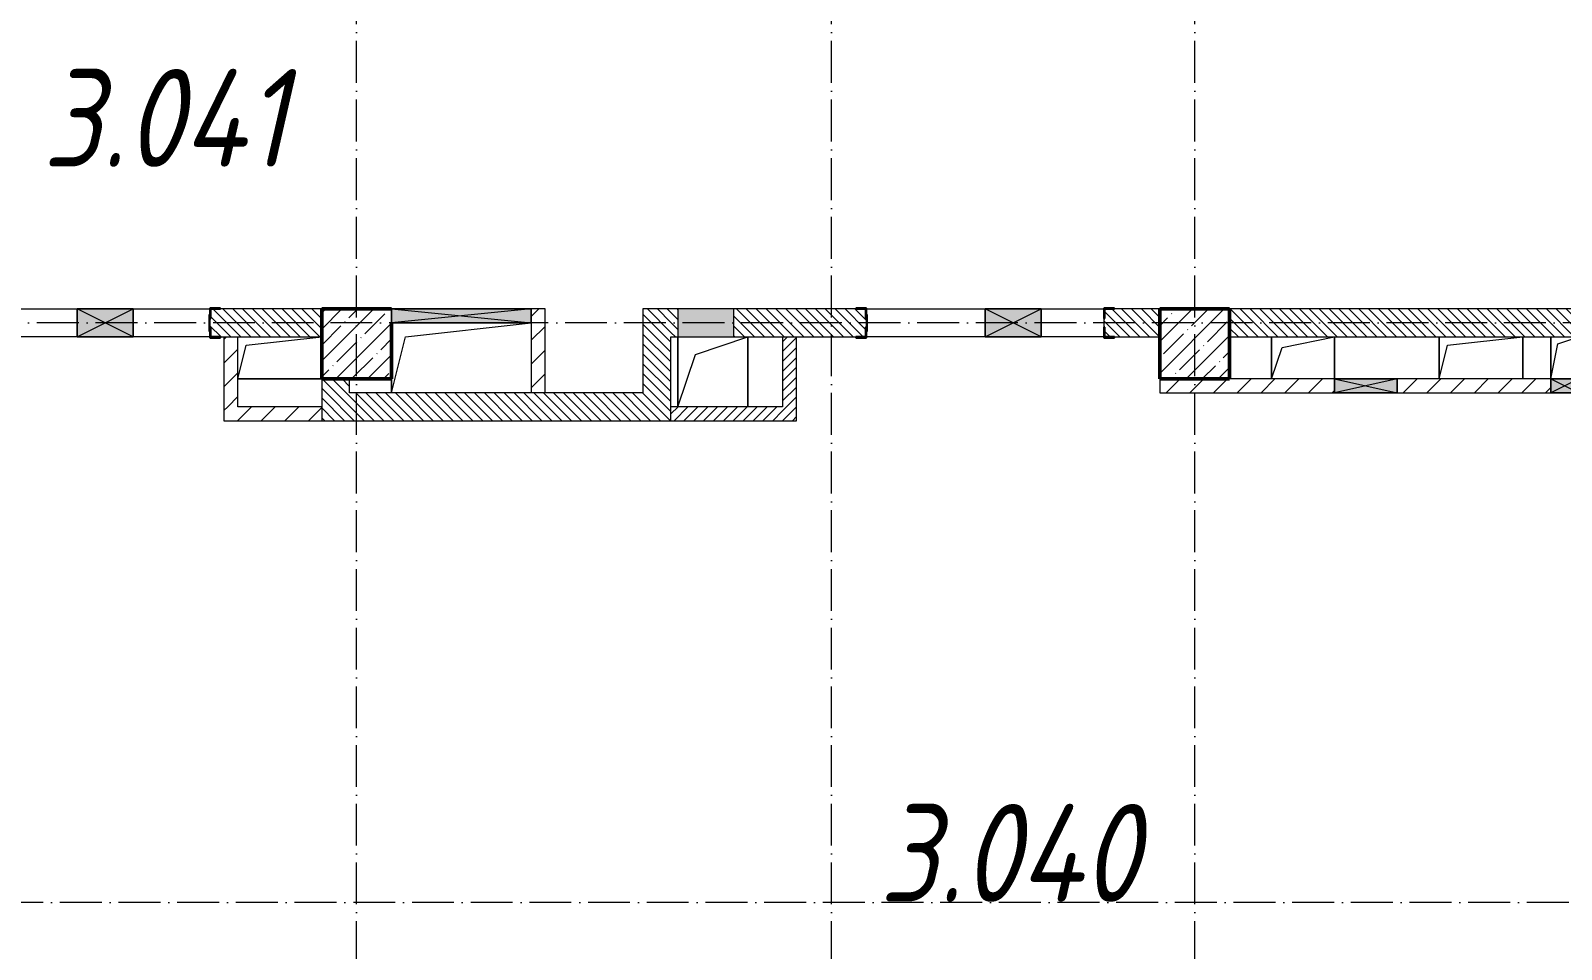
# Model space of a CAD drawing. Header units: millimetres. Extents: x -12989 to 629078, y -109036 to 555275.
# Drawn here: x 301487 to 312446, y -85368 to -78789 of the extents above; entities that cross this region are included whole.
import ezdxf

# ---------------------------------------------------------------- set-up
doc = ezdxf.new("R2010")
doc.units = ezdxf.units.MM
doc.linetypes.add('50_200_ШТРИХ_1Т_ш5_п1_п1_', pattern=[700, 500, -100, 0, -100])
for name, color, linetype, lineweight in [('4 -стяжа', 7, 'Continuous', 30), ('A-DETL-GENF-OTLN', 7, 'Continuous', 9), ('A-FLOR-____-OTLN', 7, 'Continuous', 9), ('A-GENM-____-MCUT', 7, 'Continuous', 25), ('A-GENM-____-OTLN', 7, 'Continuous', 9), ('A-GENM-____-OTLN-1', 7, 'Continuous', 25), ('A-GLAZ-____-OTLN', 7, 'Continuous', 9), ('A-WALL-____-MCUT-3', 7, 'Continuous', 9), ('A-WALL-____-PATT-1', 7, 'Continuous', 9), ('A-WALL-FNSH-MCUT-1', 7, 'Continuous', 9), ('I-WALL-____-OTLN', 7, 'Continuous', 9), ('S-COLS-____-MCUT', 7, 'Continuous', 50), ('S-COLS-____-OTLN', 7, 'Continuous', 9), ('S-GRID-____-OTLN-1', 7, '50_200_ШТРИХ_1Т_ш5_п1_п1_', 9), ('Марки помещений', 7, 'Continuous', 9)]:
    doc.layers.add(name, color=color, linetype=linetype, lineweight=lineweight)
doc.layers.get('4 -стяжа').off()
doc.styles.add('ISOCPEUR_I_2', font='isocpeui.ttf', dxfattribs={"width": 0.85, "height": 2.3})
pattern_1 = [(135, (283770.707, -86863.456), (-35.35534, -35.35534), [])]
pattern_2 = [(45, (283770.707, -86863.456), (-35.35534, 35.35534), [])]
pattern_3 = [(45, (283770.71, -86863.46), (-84.8528, 84.8528), [])]

# ---------------------------------------------------------------- blocks, each defined once
blk = doc.blocks.new('BSC_Колонна _Прямоугольная - 500х500-V77-АР1_План отверстий 3 этажа в осях 1-64_А-ГГ')
at = {"layer": 'S-COLS-____-OTLN'}
h = blk.add_hatch(dxfattribs=at)
h.set_pattern_fill('FP_114', color=256, style=0, pattern_type=2)
h.set_pattern_definition([(45, (-20050, -5831.04), (-114.0493, 114.0493), []), (45, (-19935.95, -5831.04), (-114.0493, 114.0493), [201.613, -40.323, 3.353, -36.97])])
h.paths.add_polyline_path([(-250, -250), (250, -250), (250, 250), (-250, 250), (-250, 150)], flags=0)
at = {"layer": 'S-COLS-____-MCUT'}
for p, q in [((250, 250), (-250, 250)), ((-250, 250), (-250, -250)), ((250, -250), (250, 150)), ((-250, -250), (250, -250))]:
    blk.add_line(p, q, dxfattribs=at)
blk = doc.blocks.new('BSC_Колонна _Прямоугольная - 500х500-V105-АР1_План отверстий 3 этажа в осях 1-64_А-ГГ')
at = {"layer": 'S-COLS-____-OTLN'}
h = blk.add_hatch(dxfattribs=at)
h.set_pattern_fill('FP_128', color=256, style=0, pattern_type=2)
h.set_pattern_definition([(45, (-26050, -5831.04), (-114.0493, 114.0493), []), (45, (-25935.95, -5831.04), (-114.0493, 114.0493), [201.613, -40.323, 3.353, -36.97])])
h.paths.add_polyline_path([(-250, -250), (250, -250), (250, 250), (-250, 250)], flags=0)
at = {"layer": 'S-COLS-____-MCUT'}
for p, q in [((250, 250), (-250, 250)), ((-250, 250), (-250, -250)), ((250, -250), (250, 250)), ((-250, -250), (250, -250))]:
    blk.add_line(p, q, dxfattribs=at)
blk = doc.blocks.new('Фахверк_СКБ_Уголок - 200_3960-28268576-АР1_План отверстий 3 этажа в осях 1-64_А-ГГ')
at = {"layer": 'A-GENM-____-MCUT'}
for p, q in [((200, 156), (125, 156)), ((125, 156), (125, 81)), ((131, 81), (131, 150)), ((131, 150), (200, 150)), ((200, 150), (200, 156)), ((125, 81), (131, 81)), ((131, 19), (125, 19)), ((125, 19), (125, -56)), ((131, -50), (131, 19)), ((125, -56), (200, -56)), ((200, -50), (131, -50)), ((200, -56), (200, -50))]:
    blk.add_line(p, q, dxfattribs=at)
blk = doc.blocks.new('154_Стойка_СКБ_Уголок - СМ-2480_200-28346303-АР1_План отверстий 3 этажа в осях 1-64_А-ГГ')
at = {"layer": 'A-GENM-____-MCUT'}
for p, q in [((125, 156), (125, 81)), ((200, 156), (125, 156)), ((131, 81), (131, 150)), ((131, 150), (200, 150)), ((200, 150), (200, 156)), ((125, 81), (131, 81)), ((131, 19), (125, 19)), ((125, 19), (125, -56)), ((131, -50), (131, 19)), ((125, -56), (200, -56)), ((200, -50), (131, -50)), ((200, -56), (200, -50))]:
    blk.add_line(p, q, dxfattribs=at)
blk = doc.blocks.new('Стойка_Влож_Полоса боковая - Полоса-28213942-АР1_План отверстий 3 этажа в осях 1-64_А-ГГ')
at = {"layer": 'A-GENM-____-OTLN'}
for p, q in [((-5, 60), (0, 60)), ((-5, -60), (-5, 60)), ((0, 31), (0, -31)), ((0, -60), (-5, -60))]:
    blk.add_line(p, q, dxfattribs=at)
blk = doc.blocks.new('AR_Отверстие Ниша - Лючок-32404482-АР1_План отверстий 3 этажа в осях 1-64_А-ГГ')
at = {"layer": 'A-GLAZ-____-OTLN'}
blk.add_hatch(color=256, dxfattribs=at).paths.add_polyline_path([(-200, 100), (-200, -100), (200, -100), (200, 100)], flags=0)
for p, q in [((200, 100), (-200, 100)), ((-200, 100), (-200, -100)), ((200, -100), (200, 100)), ((-200, -100), (200, -100))]:
    blk.add_line(p, q, dxfattribs=at)
blk = doc.blocks.new('AR_Отверстие прямоугольное _в плите_ - AR_Отверстие прямоугольное _в плите_-30459293-АР1_План отверстий 3 этажа в осях 1-64_А-ГГ')
at = {"layer": 'A-GENM-____-OTLN'}
for p, q in [((-250, 250), (-250, -250)), ((-125, 125), (250, 250)), ((250, -250), (250, 250)), ((-250, -250), (-125, 125))]:
    blk.add_line(p, q, dxfattribs=at)
blk = doc.blocks.new('AR_Отверстие прямоугольное _в плите_ - AR_Отверстие прямоугольное _в плите_-V190-АР1_План отверстий 3 этажа в осях 1-64_А-ГГ')
at = {"layer": 'A-GENM-____-OTLN'}
for p, q in [((-100, 150), (-100, -150)), ((-50, 100), (100, 150)), ((-100, -150), (-50, 100))]:
    blk.add_line(p, q, dxfattribs=at)
blk = doc.blocks.new('AR_Отверстие прямоугольное _в плите_ - AR_Отверстие прямоугольное _в плите_-30552555-АР1_План отверстий 3 этажа в осях 1-64_А-ГГ')
at = {"layer": 'A-GENM-____-OTLN'}
for p, q in [((-240, 90), (300, 150)), ((-300, -150), (-240, 90)), ((-300, -150), (300, -150))]:
    blk.add_line(p, q, dxfattribs=at)
blk = doc.blocks.new('AR_Отверстие прямоугольное _в плите_ - AR_Отверстие прямоугольное _в плите_-V194-АР1_План отверстий 3 этажа в осях 1-64_А-ГГ')
at = {"layer": 'A-GENM-____-OTLN'}
for p, q in [((-300, 150), (-300, -150)), ((-240, 90), (300, 150)), ((300, -150), (300, 150)), ((-300, -150), (-240, 90))]:
    blk.add_line(p, q, dxfattribs=at)
blk = doc.blocks.new('AR_Отверстие прямоугольное _в плите_ - AR_Отверстие прямоугольное _в плите_-30552670-АР1_План отверстий 3 этажа в осях 1-64_А-ГГ')
at = {"layer": 'A-GENM-____-OTLN'}
for p, q in [((-225, 150), (-225, -150)), ((-150, 75), (225, 150)), ((225, -150), (225, 150)), ((-225, -150), (-150, 75))]:
    blk.add_line(p, q, dxfattribs=at)
blk = doc.blocks.new('AR_Отверстие прямоугольное _в плите_ - AR_Отверстие прямоугольное _в плите_-30552705-АР1_План отверстий 3 этажа в осях 1-64_А-ГГ')
at = {"layer": 'A-GENM-____-OTLN'}
for p, q in [((-400, 150), (500, 250)), ((-500, -250), (-400, 150)), ((-500, -150), (-500, -250))]:
    blk.add_line(p, q, dxfattribs=at)
blk = doc.blocks.new('AR_Отверстие прямоугольное _в стене__БезПР - AR_Отверстие прямоугольное _в стене__БезПР-36429236-АР1_План отверстий 3 этажа в осях 1-64_А-ГГ')
at = {"layer": 'A-GLAZ-____-OTLN'}
blk.add_hatch(color=256, dxfattribs=at).paths.add_polyline_path([(500, -50), (500, 50), (-500, 50), (-500, -50), (396, -50)], flags=0)
at = {"layer": 'A-DETL-GENF-OTLN'}
for p, q in [((-500, -50), (-500, 50)), ((-500, 50), (500, 50)), ((500, 50), (-500, -50)), ((-500, 50), (500, -50)), ((500, 50), (-500, 50)), ((-500, 50), (-500, -50)), ((500, 50), (500, -50)), ((500, -50), (500, 50)), ((500, -50), (-500, -50)), ((-500, -50), (500, -50))]:
    blk.add_line(p, q, dxfattribs=at)
at = {"layer": 'A-GLAZ-____-OTLN'}
blk.add_line((500, 50), (-500, 50), dxfattribs=at)
blk = doc.blocks.new('AR_Отверстие прямоугольное _в стене_ - AR_Отверстие прямоугольное _в стене__ОВ-36982548-АР1_План отверстий 3 этажа в осях 1-64_А-ГГ')
at = {"layer": 'A-GLAZ-____-OTLN'}
blk.add_hatch(color=256, dxfattribs=at).paths.add_polyline_path([(225, -50), (225, 50), (-225, 50), (-225, -50)], flags=0)
at = {"layer": 'A-DETL-GENF-OTLN'}
for p, q in [((-225, -50), (-225, 50)), ((-225, 50), (225, 50)), ((225, 50), (-225, -50)), ((-225, 50), (225, -50)), ((225, 50), (-225, 50)), ((-225, 50), (-225, -50)), ((225, 50), (225, -50)), ((225, -50), (225, 50)), ((225, -50), (-225, -50)), ((-225, -50), (225, -50))]:
    blk.add_line(p, q, dxfattribs=at)
blk = doc.blocks.new('AR_Отверстие прямоугольное _в стене__БезПР - AR_Отверстие прямоугольное _в стене__БезПР-36428632-АР1_План отверстий 3 этажа в осях 1-64_А-ГГ')
at = {"layer": 'A-GLAZ-____-OTLN'}
blk.add_hatch(color=256, dxfattribs=at).paths.add_polyline_path([(-200, -100), (200, -100), (200, 100), (-200, 100)], flags=0)
at = {"layer": 'A-DETL-GENF-OTLN'}
for p, q in [((-200, -100), (-200, 100)), ((-200, 100), (200, 100)), ((200, 100), (-200, -100)), ((-200, 100), (200, -100)), ((200, 100), (-200, 100)), ((-200, 100), (-200, -100)), ((200, 100), (200, -100)), ((200, -100), (200, 100)), ((200, -100), (-200, -100)), ((-200, -100), (200, -100))]:
    blk.add_line(p, q, dxfattribs=at)
at = {"layer": 'A-GLAZ-____-OTLN'}
blk.add_line((200, 100), (-200, 100), dxfattribs=at)
blk = doc.blocks.new('AR_Отверстие прямоугольное _в стене__БезПР - AR_Отверстие прямоугольное _в стене__БезПР-36899427-АР1_План отверстий 3 этажа в осях 1-64_А-ГГ')
at = {"layer": 'A-GLAZ-____-OTLN'}
blk.add_hatch(color=256, dxfattribs=at).paths.add_polyline_path([(200, -100), (200, 100), (-200, 100), (-200, -100)], flags=0)
at = {"layer": 'A-DETL-GENF-OTLN'}
for p, q in [((-200, -100), (-200, 100)), ((-200, 100), (200, 100)), ((200, 100), (-200, -100)), ((-200, 100), (200, -100)), ((200, 100), (-200, 100)), ((-200, 100), (-200, -100)), ((200, 100), (200, -100)), ((200, -100), (200, 100)), ((200, -100), (-200, -100)), ((-200, -100), (200, -100))]:
    blk.add_line(p, q, dxfattribs=at)
at = {"layer": 'A-GLAZ-____-OTLN'}
blk.add_line((200, 100), (-200, 100), dxfattribs=at)
blk = doc.blocks.new('AR_Отверстие прямоугольное _в стене__БезПР - AR_Отверстие прямоугольное _в стене__БезПР-36899683-АР1_План отверстий 3 этажа в осях 1-64_А-ГГ')
at = {"layer": 'A-GLAZ-____-OTLN'}
blk.add_hatch(color=256, dxfattribs=at).paths.add_polyline_path([(100, -50), (100, 50), (-100, 50), (-100, -50)], flags=0)
at = {"layer": 'A-DETL-GENF-OTLN'}
for p, q in [((-100, -50), (-100, 50)), ((-100, 50), (100, 50)), ((100, 50), (-100, -50)), ((-100, 50), (100, -50)), ((100, 50), (-100, 50)), ((-100, 50), (-100, -50)), ((100, 50), (100, -50)), ((100, -50), (100, 50)), ((100, -50), (-100, -50)), ((-100, -50), (100, -50))]:
    blk.add_line(p, q, dxfattribs=at)
blk = doc.blocks.new('3эт')
at = {"layer": 'S-GRID-____-OTLN-1', "color": 251, "ltscale": 0.6, "true_color": 0x636466}
for p, q in [((303820.7, -91346.1), (303820.7, -36982.5)), ((307220.7, -91346.1), (307220.7, -36982.5)), ((309820.7, -91346.1), (309820.7, -76712.9)), ((374089.5, -80882.4), (279101.9, -80882.4)), ((387697.2, -85032.4), (279101.9, -85032.4))]:
    blk.add_line(p, q, dxfattribs=at)

msp = doc.modelspace()

# ---------------------------------------------------------------- hatches: boundary and pattern name
at = {"layer": 'A-WALL-____-PATT-1'}
h = msp.add_hatch(dxfattribs=at)
h.set_pattern_fill('FP_6', color=256, style=0, pattern_type=2)
h.set_pattern_definition(pattern_1)
h.paths.add_polyline_path([(303570.7074, -80982.4142), (303570.7074, -80782.4142), (302776.7074, -80782.4142), (302776.7074, -80851.4142), (302770.7074, -80851.4142), (302770.7074, -80913.4142), (302776.7074, -80913.4142), (302776.7074, -80982.4142), (303199.1377, -80982.4142)], flags=0)
h = msp.add_hatch(dxfattribs=at)
h.set_pattern_fill('FP_4', color=256, style=0, pattern_type=2)
h.set_pattern_definition(pattern_3)
h.paths.add_polyline_path([(305070.7074, -80882.4142), (305170.7074, -80882.4142), (305170.7074, -80782.4142), (305070.7074, -80782.4142)], flags=0)
h = msp.add_hatch(dxfattribs=at)
h.set_pattern_fill('FP_6', color=256, style=0, pattern_type=2)
h.set_pattern_definition(pattern_1)
h.paths.add_polyline_path([(306070.7074, -81582.4142), (306070.7074, -80782.4142), (305870.7074, -80782.4142), (305870.7074, -81582.4142)], flags=0)
h = msp.add_hatch(dxfattribs=at)
h.set_pattern_fill('FP_6', color=256, style=0, pattern_type=2)
h.set_pattern_definition(pattern_1)
h.paths.add_polyline_path([(309176.7074, -80982.4142), (309570.7074, -80982.4142), (309570.7074, -80782.4142), (309176.7074, -80782.4142), (309176.7074, -80851.4142), (309170.7074, -80851.4142), (309170.7074, -80913.4142), (309176.7074, -80913.4142), (309176.7074, -80979.4142)], flags=0)
h.paths.add_polyline_path([(306520.7074, -80982.4142), (307464.7074, -80982.4142), (307464.7074, -80913.4142), (307470.7074, -80913.4142), (307470.7074, -80851.4142), (307464.7074, -80851.4142), (307464.7074, -80782.4142), (306520.7074, -80782.4142), (306520.7074, -80918.1284)], flags=0)
h.paths.add_polyline_path([(306070.7074, -80982.4142), (306120.7074, -80982.4142), (306120.7074, -80782.4142), (306070.7074, -80782.4142)], flags=0)
h = msp.add_hatch(dxfattribs=at)
h.set_pattern_fill('FP_6', color=256, style=0, pattern_type=2)
h.set_pattern_definition(pattern_1)
h.paths.add_polyline_path([(312570.7074, -80982.4142), (312570.7074, -80782.4142), (310070.7074, -80782.4142), (310070.7074, -80982.4142), (312036.4591, -80982.4142)], flags=0)
h = msp.add_hatch(dxfattribs=at)
h.set_pattern_fill('FP_4', color=256, style=0, pattern_type=2)
h.set_pattern_definition(pattern_3)
h.paths.add_polyline_path([(302970.7074, -81482.4142), (302970.7074, -80982.4142), (302870.7074, -80982.4142), (302870.7074, -81482.4142)], flags=0)
h = msp.add_hatch(dxfattribs=at)
h.set_pattern_fill('FP_4', color=256, style=0, pattern_type=2)
h.set_pattern_definition(pattern_3)
h.paths.add_polyline_path([(305170.7074, -81382.4142), (305170.7074, -80882.4142), (305070.7074, -80882.4142), (305070.7074, -81382.4142)], flags=0)
h = msp.add_hatch(dxfattribs=at)
h.set_pattern_fill('FP_5', color=256, style=0, pattern_type=2)
h.set_pattern_definition(pattern_2)
h.paths.add_polyline_path([(306970.7074, -81582.4142), (306970.7074, -80982.4142), (306870.7074, -80982.4142), (306870.7074, -81582.4142)], flags=0)
h = msp.add_hatch(dxfattribs=at)
h.set_pattern_fill('FP_6', color=256, style=0, pattern_type=2)
h.set_pattern_definition(pattern_1)
h.paths.add_polyline_path([(303770.7074, -81382.4142), (303770.7074, -81282.4142), (303570.7074, -81282.4142), (303570.7074, -81382.4142)], flags=0)
h = msp.add_hatch(dxfattribs=at)
h.set_pattern_fill('FP_4', color=256, style=0, pattern_type=2)
h.set_pattern_definition(pattern_3)
h.paths.add_polyline_path([(310070.7074, -81382.4142), (310820.7074, -81382.4142), (310820.7074, -81282.4142), (309570.7074, -81282.4142), (309570.7074, -81382.4142)], flags=0)
h.paths.add_polyline_path([(311270.7074, -81382.4142), (312370.7074, -81382.4142), (312370.7074, -81282.4142), (311270.7074, -81282.4142)], flags=0)
h = msp.add_hatch(dxfattribs=at)
h.set_pattern_fill('FP_6', color=256, style=0, pattern_type=2)
h.set_pattern_definition(pattern_1)
h.paths.add_polyline_path([(305870.7074, -81582.4142), (305870.7074, -81382.4142), (303570.7074, -81382.4142), (303570.7074, -81582.4142), (304966.602, -81582.4142)], flags=0)
h = msp.add_hatch(dxfattribs=at)
h.set_pattern_fill('FP_4', color=256, style=0, pattern_type=2)
h.set_pattern_definition(pattern_3)
h.paths.add_polyline_path([(303570.7074, -81582.4142), (303570.7074, -81482.4142), (302870.7074, -81482.4142), (302870.7074, -81582.4142), (303199.1377, -81582.4142)], flags=0)
h = msp.add_hatch(dxfattribs=at)
h.set_pattern_fill('FP_5', color=256, style=0, pattern_type=2)
h.set_pattern_definition(pattern_2)
h.paths.add_polyline_path([(306870.7074, -81582.4142), (306870.7074, -81482.4142), (306070.7074, -81482.4142), (306070.7074, -81582.4142), (306734.0663, -81582.4142)], flags=0)

# ---------------------------------------------------------------- linework, layer by layer
at = {"layer": 'A-FLOR-____-OTLN'}
for p, q in [((306120.7074, -81482.4142), (306120.7074, -80982.4142)), ((306620.7074, -80982.4142), (306620.7074, -81482.4142)), ((310370.7074, -81282.4142), (310370.7074, -80982.4142)), ((310820.7074, -80982.4142), (310820.7074, -81282.4142)), ((311570.7074, -81282.4142), (311570.7074, -80982.4142)), ((312170.7074, -80982.4142), (312170.7074, -81282.4142)), ((312370.7074, -81282.4142), (312370.7074, -80982.4142)), ((303570.7074, -81282.4142), (302970.7074, -81282.4142)), ((304070.7074, -81382.4142), (304070.7074, -81282.4142))]:
    msp.add_line(p, q, dxfattribs=at)
at = {"layer": 'A-WALL-____-MCUT-3'}
for p, q in [((303570.7074, -80782.4142), (302845.7074, -80782.4142)), ((306120.7074, -80782.4142), (305870.7074, -80782.4142)), ((305870.7074, -80782.4142), (305870.7074, -81382.4142)), ((307395.7074, -80782.4142), (306520.7074, -80782.4142)), ((309170.7074, -80851.4142), (309170.7074, -80913.4142)), ((309570.7074, -80782.4142), (309245.7074, -80782.4142)), ((312570.7074, -80782.4142), (310070.7074, -80782.4142)), ((302845.7074, -80982.4142), (303570.7074, -80982.4142)), ((306070.7074, -81582.4142), (306070.7074, -80982.4142)), ((306070.7074, -80982.4142), (306120.7074, -80982.4142)), ((306520.7074, -80982.4142), (307395.7074, -80982.4142)), ((309245.7074, -80982.4142), (309570.7074, -80982.4142)), ((310070.7074, -80982.4142), (312570.7074, -80982.4142)), ((303570.7074, -81282.4142), (303570.7074, -81382.4142)), ((303770.7074, -81382.4142), (303770.7074, -81282.4142)), ((303570.7074, -81382.4142), (303570.7074, -81582.4142)), ((305870.7074, -81382.4142), (303770.7074, -81382.4142)), ((303570.7074, -81582.4142), (306070.7074, -81582.4142))]:
    msp.add_line(p, q, dxfattribs=at)
at = {"layer": 'A-WALL-FNSH-MCUT-1'}
for p, q in [((305170.7074, -80782.4142), (305070.7074, -80782.4142)), ((305170.7074, -81382.4142), (305170.7074, -80782.4142)), ((302870.7074, -80982.4142), (302870.7074, -81582.4142)), ((302970.7074, -81482.4142), (302970.7074, -80982.4142)), ((305070.7074, -80882.4142), (305070.7074, -81382.4142)), ((306870.7074, -80982.4142), (306870.7074, -81482.4142)), ((306970.7074, -81582.4142), (306970.7074, -80982.4142)), ((309570.7074, -81282.4142), (309570.7074, -81382.4142)), ((310820.7074, -81282.4142), (310070.7074, -81282.4142)), ((312370.7074, -81282.4142), (311270.7074, -81282.4142)), ((309570.7074, -81382.4142), (310820.7074, -81382.4142)), ((311270.7074, -81382.4142), (312370.7074, -81382.4142)), ((303570.7074, -81482.4142), (302970.7074, -81482.4142)), ((306870.7074, -81482.4142), (306070.7074, -81482.4142)), ((302870.7074, -81582.4142), (303570.7074, -81582.4142)), ((306070.7074, -81582.4142), (306970.7074, -81582.4142))]:
    msp.add_line(p, q, dxfattribs=at)
at = {"layer": 'I-WALL-____-OTLN'}
for p, q in [((301070.7074, -80782.4142), (301820.7074, -80782.4142)), ((302220.7074, -80782.4142), (302770.7074, -80782.4142)), ((307470.7074, -80782.4142), (308320.7074, -80782.4142)), ((308720.7074, -80782.4142), (309170.7074, -80782.4142)), ((301820.7074, -80982.4142), (301070.7074, -80982.4142)), ((302770.7074, -80982.4142), (302220.7074, -80982.4142)), ((308320.7074, -80982.4142), (307470.7074, -80982.4142)), ((309170.7074, -80982.4142), (308720.7074, -80982.4142))]:
    msp.add_line(p, q, dxfattribs=at)

# ---------------------------------------------------------------- block references
at = {"layer": '4 -стяжа'}
msp.add_blockref('3эт', (0, 0), dxfattribs=at)
at = {"layer": 'A-GENM-____-OTLN'}
for name, p in [('Стойка_Влож_Полоса боковая - Полоса-28213942-АР1_План отверстий 3 этажа в осях 1-64_А-ГГ', (302770.7074, -80882.4142)), ('AR_Отверстие прямоугольное _в плите_ - AR_Отверстие прямоугольное _в плите_-30552555-АР1_План отверстий 3 этажа в осях 1-64_А-ГГ', (303270.7074, -81132.4142)), ('AR_Отверстие прямоугольное _в плите_ - AR_Отверстие прямоугольное _в плите_-30552705-АР1_План отверстий 3 этажа в осях 1-64_А-ГГ', (304570.7074, -81132.4142)), ('AR_Отверстие прямоугольное _в плите_ - AR_Отверстие прямоугольное _в плите_-30459293-АР1_План отверстий 3 этажа в осях 1-64_А-ГГ', (306370.7074, -81232.4142)), ('AR_Отверстие прямоугольное _в плите_ - AR_Отверстие прямоугольное _в плите_-30552670-АР1_План отверстий 3 этажа в осях 1-64_А-ГГ', (310595.7074, -81132.4142)), ('AR_Отверстие прямоугольное _в плите_ - AR_Отверстие прямоугольное _в плите_-V194-АР1_План отверстий 3 этажа в осях 1-64_А-ГГ', (311870.7074, -81132.4142)), ('AR_Отверстие прямоугольное _в плите_ - AR_Отверстие прямоугольное _в плите_-V190-АР1_План отверстий 3 этажа в осях 1-64_А-ГГ', (312470.7074, -81132.4142))]:
    msp.add_blockref(name, p, dxfattribs=at)
at = {"layer": 'A-GENM-____-OTLN', "rotation": 180}
msp.add_blockref('Стойка_Влож_Полоса боковая - Полоса-28213942-АР1_План отверстий 3 этажа в осях 1-64_А-ГГ', (307470.7074, -80882.4142), dxfattribs=at)
at = {"layer": 'A-GENM-____-OTLN-1'}
for name, p in [('154_Стойка_СКБ_Уголок - СМ-2480_200-28346303-АР1_План отверстий 3 этажа в осях 1-64_А-ГГ', (302645.7074, -80932.4142)), ('Фахверк_СКБ_Уголок - 200_3960-28268576-АР1_План отверстий 3 этажа в осях 1-64_А-ГГ', (309045.7074, -80932.4142))]:
    msp.add_blockref(name, p, dxfattribs=at)
at = {"layer": 'A-GENM-____-OTLN-1', "rotation": 180}
msp.add_blockref('154_Стойка_СКБ_Уголок - СМ-2480_200-28346303-АР1_План отверстий 3 этажа в осях 1-64_А-ГГ', (307595.7074, -80832.4142), dxfattribs=at)
at = {"layer": 'A-GLAZ-____-OTLN', "rotation": 180}
for name, p in [('AR_Отверстие прямоугольное _в стене__БезПР - AR_Отверстие прямоугольное _в стене__БезПР-36899427-АР1_План отверстий 3 этажа в осях 1-64_А-ГГ', (302020.7074, -80882.4142)), ('AR_Отверстие Ниша - Лючок-32404482-АР1_План отверстий 3 этажа в осях 1-64_А-ГГ', (306320.7074, -80882.4142)), ('AR_Отверстие прямоугольное _в стене__БезПР - AR_Отверстие прямоугольное _в стене__БезПР-36428632-АР1_План отверстий 3 этажа в осях 1-64_А-ГГ', (308520.7074, -80882.4142))]:
    msp.add_blockref(name, p, dxfattribs=at)
at = {"layer": 'A-GLAZ-____-OTLN'}
for name, p in [('AR_Отверстие прямоугольное _в стене__БезПР - AR_Отверстие прямоугольное _в стене__БезПР-36429236-АР1_План отверстий 3 этажа в осях 1-64_А-ГГ', (304570.7074, -80832.4142)), ('AR_Отверстие прямоугольное _в стене_ - AR_Отверстие прямоугольное _в стене__ОВ-36982548-АР1_План отверстий 3 этажа в осях 1-64_А-ГГ', (311045.7074, -81332.4142)), ('AR_Отверстие прямоугольное _в стене__БезПР - AR_Отверстие прямоугольное _в стене__БезПР-36899683-АР1_План отверстий 3 этажа в осях 1-64_А-ГГ', (312470.7074, -81332.4142))]:
    msp.add_blockref(name, p, dxfattribs=at)
at = {"layer": 'S-COLS-____-OTLN'}
for name, p in [('BSC_Колонна _Прямоугольная - 500х500-V77-АР1_План отверстий 3 этажа в осях 1-64_А-ГГ', (303820.7074, -81032.4142)), ('BSC_Колонна _Прямоугольная - 500х500-V105-АР1_План отверстий 3 этажа в осях 1-64_А-ГГ', (309820.7074, -81032.4142))]:
    msp.add_blockref(name, p, dxfattribs=at)

# ---------------------------------------------------------------- texts
at = {"layer": 'Марки помещений', "char_height": 700, "attachment_point": 1, "style": 'ISOCPEUR_I_2'}
for s, insert, width in [('3.041', (301572.7427, -79064.3498), 769.62), ('3.040', (307563.2701, -84326.8883), 817.72125)]:
    msp.add_mtext(s, dxfattribs=dict(at, insert=insert, width=width))

doc.saveas('drawing.dxf')
